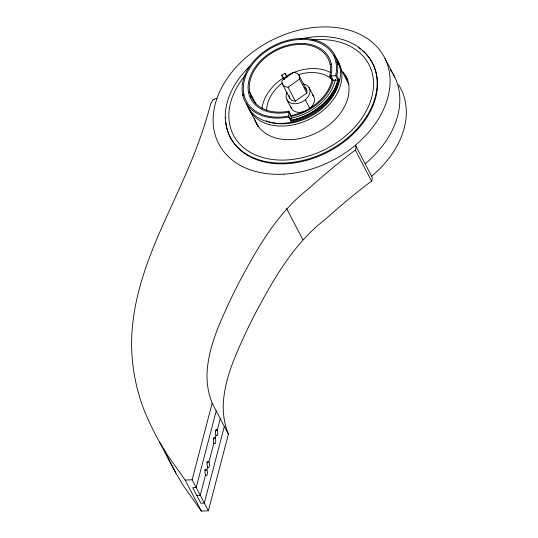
<?xml version="1.0" encoding="UTF-8"?>
<svg xmlns="http://www.w3.org/2000/svg" width="538" height="538" viewBox="0 0 538 538"><rect width="100%" height="100%" fill="white"/><g stroke="black" fill="none" stroke-linecap="round" stroke-linejoin="round"><path stroke-width="0.81" d="M288.684 116.975L288.872 111.171A42.932 30.935 -27.6 0 1 249.417 84.459A42.932 30.935 -27.6 0 1 295.698 44.674A42.932 30.935 -27.6 0 1 329.774 76.019L332.047 80.364L339.075 79.967L336.801 75.623A50.511 36.396 -27.6 0 0 296.714 38.749A50.511 36.396 -27.6 0 0 242.261 85.549A50.511 36.396 -27.6 0 0 288.684 116.975L290.957 121.326A50.511 36.396 -27.6 0 0 339.075 79.967M290.957 121.326L291.145 115.522L288.872 111.171M214.117 99.254A4.277 3.08 -27.6 0 0 212.974 99.987L210.735 103.713A559.016 402.801 -27.6 0 1 198.28 143.128C188.139 170.95 175.126 197.587 163.075 224.602C147.217 260.143 133.316 297.554 131.743 336.849C130.936 359.256 134.305 381.738 141.507 402.962C149.981 427.777 164.541 449.802 175.953 473.258L183.559 485.962L201.36 511.1L208.367 510.811L192.14 479.775L212.16 403.15L210.224 397.636A130.694 94.17 -27.6 0 1 207.056 372.7C208.529 346.169 220.264 321.684 231.286 297.985A696.851 502.115 -27.6 0 1 239.154 282.221C257.42 248.153 277.083 213.156 308.166 189.073C323.412 175.516 338.913 162.2 355.342 150.082A8.608 6.2 -27.6 0 0 355.43 145.199L371.624 176.256A93.444 67.331 -27.6 0 0 398.55 84.742M216.215 410.911L196.195 487.536L192.691 487.677L200.809 503.198L204.312 503.05L224.333 426.432M205.57 474.96L200.25 495.29L196.753 495.437M207.648 466.997L206.868 469.983L204.4 470.091M213.889 443.117L208.946 462.021L206.478 462.129M215.967 435.155L215.187 438.14L213.546 438.214M220.277 418.672L217.265 430.178L215.624 430.252M208.367 510.811L228.388 434.193L226.451 428.678A130.694 94.17 -27.6 0 1 223.283 403.742C224.756 377.212 236.491 352.726 247.514 329.021A696.851 502.115 -27.6 0 1 255.382 313.264C273.647 279.188 293.311 244.191 324.394 220.109C339.639 206.552 355.141 193.243 371.57 181.124A8.608 6.2 -27.6 0 0 371.657 176.235M362.296 50.585A80.189 57.781 -27.6 0 1 347.763 138.885L341.899 143.444A80.189 57.781 -27.6 0 1 225.94 122.489M288.065 87.223A9.408 6.779 -27.6 0 1 281.959 80.505L293.398 72.381A9.408 6.779 -27.6 0 1 299.525 79.086L288.065 87.203L295.369 101.171L306.828 93.054A9.408 6.779 -27.6 0 0 304.636 87.499M243.842 94.157L242.658 94.567L243.344 95.872M248.563 92.529L249.746 92.126L255.866 103.821M330.11 64.446L331.294 64.035M336.021 62.408L337.198 62.005L339.942 67.243M329.774 76.019L336.801 75.623M159.631 442.075L167.331 454.926L185.139 480.064L192.14 479.775M283.997 78.144A37.882 27.297 -27.6 0 1 286.815 76.423L284.905 73.316A42.932 30.935 -27.6 0 0 281.717 75.266L284.71 79.503M281.717 75.266L284.051 79.133M284.905 73.316L287.09 77.27M175.953 473.258L168.784 460.125L164.083 449.983M385.047 58.568L394.778 77.196M341.361 69.96L348.947 84.473M355.342 150.082L371.57 181.124M347.36 138.111L347.763 138.885M309.074 87.667L313.6 96.315M299.007 75.307L306.31 89.274M299.525 79.086L306.828 93.054M305.295 99.799L309.814 108.447A12.63 9.099 -27.6 0 0 312.302 94.708M282.484 84.271L289.787 98.239M286.969 99.866L291.495 108.521M250.479 96.194L251.246 97.66M249.491 109.96L258.22 126.652M286.593 208.536L302.813 239.578M212.16 403.15L228.388 434.193M185.139 480.064L201.36 511.1M390.198 69.617A93.444 67.331 -27.6 0 1 365.134 163.841M214.104 99.221A5.938 4.277 -27.6 0 1 216.935 98.562M303.143 83.955A12.63 9.099 -27.6 0 1 308.893 95.381A12.63 9.099 -27.6 0 1 293.17 103.619A12.63 9.099 -27.6 0 1 287.036 92.395M304.239 111.554A12.63 9.099 -27.6 0 1 290.654 106.047M335.477 79.382A46.342 33.396 -27.6 0 1 290.984 118.273M258.26 126.733A50.511 36.396 -27.6 0 1 256.404 122.462M344.784 75.253A50.511 36.396 -27.6 0 1 347.972 80.317M343.062 72.025A50.511 36.396 -27.6 0 1 318.314 131.944A50.511 36.396 -27.6 0 1 254.588 118.75M338.187 79.173A49.247 35.488 -27.6 0 1 290.903 120.505M312.02 39.967A76.396 55.051 -27.6 0 1 369.572 103.767A76.396 55.051 -27.6 0 1 265.523 158.253A76.396 55.051 -27.6 0 1 245.772 74.661M266.666 110.317A37.882 27.297 -27.6 0 1 282.484 82.939M298.321 74.721A37.882 27.297 -27.6 0 1 332.316 79.779M337.79 85.522A47.606 34.304 -27.6 0 1 266.142 120.815M336.055 58.555A50.511 36.396 -27.6 0 1 311.092 118.414A50.511 36.396 -27.6 0 1 247.473 105.132M334.206 55.32A50.511 36.396 -27.6 0 1 310.487 115.267A50.511 36.396 -27.6 0 1 246.256 103.054M225.678 118.676A80.189 57.781 -27.6 0 1 225.664 117.129M358.651 47.781A80.189 57.781 -27.6 0 1 360.521 49.146M300.251 39.025A80.189 57.781 -27.6 0 1 374.428 99.839A80.189 57.781 -27.6 0 1 261.656 160.62A80.189 57.781 -27.6 0 1 249.814 66.214M295.362 101.191A9.408 6.779 -27.6 0 1 289.135 95.576M262.073 108.205A42.932 30.935 -27.6 0 1 283.136 77.983M286.324 76.033A42.932 30.935 -27.6 0 1 330.534 72.563M332.047 80.364A42.932 30.935 -27.6 0 1 291.145 115.522M337.904 80.034L335.631 75.69A49.247 35.488 -27.6 0 0 296.546 39.731A49.247 35.488 -27.6 0 0 243.458 85.367A49.247 35.488 -27.6 0 0 288.718 116.013L290.991 120.357A49.247 35.488 -27.6 0 0 337.904 80.034M333.217 80.297L330.944 75.952A44.197 31.85 -27.6 0 0 295.866 43.686A44.197 31.85 -27.6 0 0 248.22 84.641A44.197 31.85 -27.6 0 0 288.839 112.139L291.112 116.484A44.197 31.85 -27.6 0 0 333.217 80.297M284.111 174.151A93.444 67.331 -27.6 0 0 385.464 59.462A93.444 67.331 -27.6 0 0 235.214 68.198A93.444 67.331 -27.6 0 0 284.111 174.151M205.126 470.885A3.154 1.197 87.6 0 0 206.323 475.632A3.154 1.197 87.6 0 0 207.204 470.911A3.154 1.197 87.6 0 0 205.126 470.885M215.53 431.079A3.154 1.197 87.6 0 0 216.727 435.827A3.154 1.197 87.6 0 0 217.608 431.106A3.154 1.197 87.6 0 0 215.53 431.079M213.451 439.042A3.154 1.197 87.6 0 0 214.649 443.789A3.154 1.197 87.6 0 0 215.53 439.069A3.154 1.197 87.6 0 0 213.451 439.042M207.211 462.922A3.154 1.197 87.6 0 0 208.408 467.67A3.154 1.197 87.6 0 0 209.289 462.949A3.154 1.197 87.6 0 0 207.211 462.922"/></g></svg>
